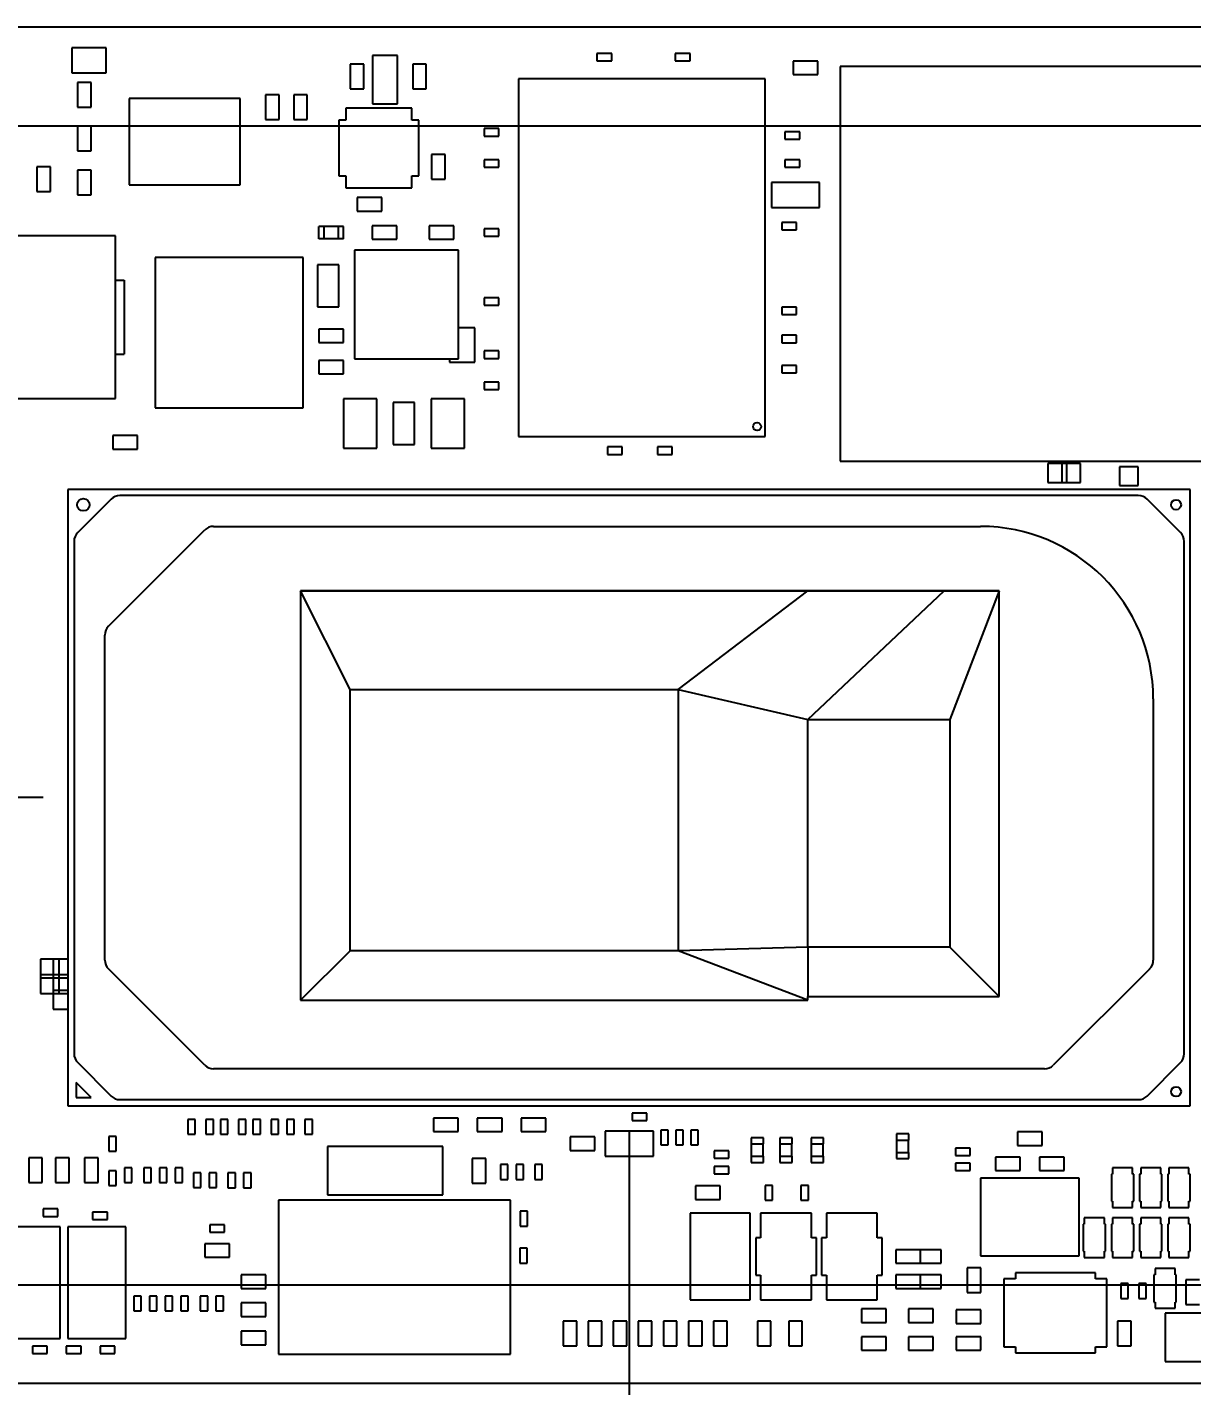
# Model space of a CAD drawing. Header units: millimetres. Extents: x 0 to 895, y 0 to 297.
# Drawn here: x 70.4 to 117.6, y 198.1 to 253.2 of the extents above; entities that cross this region are included whole.
import ezdxf

# ---------------------------------------------------------------- set-up
doc = ezdxf.new("R2010")
doc.units = ezdxf.units.MM
doc.layers.add('0-ADVANTECH-FORM', color=5, linetype='Continuous')
doc.styles.add('SLDTEXTSTYLE0', font='GOTHIC.TTF', dxfattribs={"width": 0.913})
doc.dimstyles.new('SLDDIMSTYLE1', dxfattribs={"dimtxt": 3.5, "dimasz": 3.302, "dimexe": 0, "dimexo": 0.0625, "dimgap": 0.875, "dimtad": 0, "dimtih": 1, "dimtoh": 1, "dimrnd": 1e-09, "dimzin": 12, "dimdsep": 46, "dimtxsty": 'SLDTEXTSTYLE0', "dimblk1": 'NONE', "dimblk2": 'NONE', "dimsah": 1, "dimcen": 0.09, "dimadec": 0, "dimazin": 3, "dimtfac": 1, "dimtofl": 0, "dimtmove": 0, "dimatfit": 3, "dimldrblk": 'NONE', "dimfxl": 1, "dimfrac": 2, "dimtolj": 1, "dimtzin": 12, "dimarcsym": 0})

# ---------------------------------------------------------------- blocks, each defined once
blk = doc.blocks.new('_D_2')
at = {"layer": '0-ADVANTECH-FORM', "transparency": 16777216}
blk.add_line((94.768, 208.458), (94.768, 187.976), dxfattribs=at)
at = {"layer": '0-ADVANTECH-FORM', "transparency": 16777216, "insert": (93.076, 176.339), "char_height": 3.5, "attachment_point": 1, "rotation": 90, "style": 'SLDTEXTSTYLE0'}
blk.add_mtext('46.15', dxfattribs=at)
blk = doc.blocks.new('_NONE')
blk = doc.blocks.new('_D_3')
at = {"layer": '0-ADVANTECH-FORM', "transparency": 16777216}
for p, q in [((128.618, 197.976), (128.618, 248.204)), ((127.007, 192.976), (128.618, 197.976)), ((127.007, 192.976), (127.007, 187.976))]:
    blk.add_line(p, q, dxfattribs=at)
at = {"layer": '0-ADVANTECH-FORM', "transparency": 16777216, "insert": (125.314, 182.804), "char_height": 3.5, "attachment_point": 1, "rotation": 90, "style": 'SLDTEXTSTYLE0'}
blk.add_mtext('80', dxfattribs=at)
blk = doc.blocks.new('_D_4')
at = {"layer": '0-ADVANTECH-FORM', "transparency": 16777216}
blk.add_line((132.618, 199.204), (132.618, 187.976), dxfattribs=at)
at = {"layer": '0-ADVANTECH-FORM', "transparency": 16777216, "insert": (130.926, 182.804), "char_height": 3.5, "attachment_point": 1, "rotation": 90, "style": 'SLDTEXTSTYLE0'}
blk.add_mtext('84', dxfattribs=at)
blk = doc.blocks.new('_D_6')
at = {"layer": '0-ADVANTECH-FORM', "transparency": 16777216}
for p, q in [((42.853, 203.816), (37.853, 203.816)), ((42.853, 203.816), (47.853, 202.204)), ((47.853, 202.204), (127.618, 202.204))]:
    blk.add_line(p, q, dxfattribs=at)
at = {"layer": '0-ADVANTECH-FORM', "transparency": 16777216, "insert": (35.267, 205.509), "char_height": 3.5, "attachment_point": 1, "style": 'SLDTEXTSTYLE0'}
blk.add_mtext('4', dxfattribs=at)
blk = doc.blocks.new('_D_7')
at = {"layer": '0-ADVANTECH-FORM', "transparency": 16777216}
blk.add_line((71.018, 221.958), (37.853, 221.958), dxfattribs=at)
at = {"layer": '0-ADVANTECH-FORM', "transparency": 16777216, "insert": (26.215, 223.651), "char_height": 3.5, "attachment_point": 1, "style": 'SLDTEXTSTYLE0'}
blk.add_mtext('23.75', dxfattribs=at)
blk = doc.blocks.new('_D_8')
at = {"layer": '0-ADVANTECH-FORM', "transparency": 16777216}
for p, q in [((42.853, 247.593), (47.853, 249.204)), ((47.853, 249.204), (127.618, 249.204)), ((42.853, 247.593), (37.853, 247.593))]:
    blk.add_line(p, q, dxfattribs=at)
at = {"layer": '0-ADVANTECH-FORM', "transparency": 16777216, "insert": (32.681, 249.285), "char_height": 3.5, "attachment_point": 1, "style": 'SLDTEXTSTYLE0'}
blk.add_mtext('51', dxfattribs=at)

msp = doc.modelspace()

# ---------------------------------------------------------------- linework, layer by layer
at = {"color": 7, "linetype": 'Continuous', "lineweight": 25}
for p, q in [((130.618, 253.204), (50.618, 253.204)), ((72.176, 252.369), (72.176, 251.353)), ((73.573, 252.369), (72.176, 252.369)), ((73.573, 251.353), (73.573, 252.369)), ((84.368, 252.052), (84.368, 250.096)), ((85.384, 252.052), (84.368, 252.052)), ((85.384, 250.096), (85.384, 252.052)), ((93.466, 252.139), (93.466, 251.838)), ((94.066, 252.139), (93.466, 252.139)), ((93.466, 251.838), (94.066, 251.838)), ((94.066, 251.838), (94.066, 252.139)), ((96.641, 252.139), (96.641, 251.838)), ((97.241, 252.139), (96.641, 252.139)), ((96.641, 251.838), (97.241, 251.838)), ((97.241, 251.838), (97.241, 252.139)), ((101.42, 251.832), (101.42, 251.282)), ((102.42, 251.832), (101.42, 251.832)), ((102.42, 251.282), (102.42, 251.832)), ((72.176, 251.353), (73.573, 251.353)), ((83.458, 251.701), (83.458, 250.701)), ((84.008, 251.701), (83.458, 251.701)), ((84.008, 250.701), (84.008, 251.701)), ((85.998, 251.701), (85.998, 250.701)), ((86.548, 251.701), (85.998, 251.701)), ((86.548, 250.701), (86.548, 251.701)), ((101.42, 251.282), (102.42, 251.282)), ((103.322, 251.604), (103.322, 235.604)), ((122.822, 251.604), (103.322, 251.604)), ((72.959, 250.965), (72.409, 250.965)), ((72.409, 250.965), (72.409, 249.964)), ((72.959, 249.964), (72.959, 250.965)), ((100.29, 251.11), (90.29, 251.11)), ((90.29, 251.11), (90.29, 236.61)), ((100.29, 236.61), (100.29, 251.11)), ((74.498, 250.309), (74.498, 246.809)), ((78.998, 250.309), (74.498, 250.309)), ((78.998, 246.809), (78.998, 250.309)), ((80.029, 250.457), (80.029, 249.456)), ((80.579, 250.457), (80.029, 250.457)), ((80.579, 249.456), (80.579, 250.457)), ((81.172, 250.457), (81.172, 249.456)), ((81.722, 250.457), (81.172, 250.457)), ((81.722, 249.456), (81.722, 250.457)), ((83.458, 250.701), (84.008, 250.701)), ((85.998, 250.701), (86.548, 250.701)), ((72.409, 249.964), (72.959, 249.964)), ((83.279, 249.926), (83.279, 249.432)), ((85.965, 249.926), (83.279, 249.926)), ((84.368, 250.096), (85.384, 250.096)), ((85.965, 249.432), (85.965, 249.926)), ((72.409, 249.187), (72.409, 248.186)), ((72.959, 249.187), (72.409, 249.187)), ((72.959, 248.186), (72.959, 249.187)), ((80.029, 249.456), (80.579, 249.456)), ((81.172, 249.456), (81.722, 249.456)), ((82.995, 249.432), (82.995, 247.178)), ((83.279, 249.432), (82.995, 249.432)), ((86.249, 249.432), (85.965, 249.432)), ((86.249, 247.178), (86.249, 249.432)), ((88.894, 249.091), (88.894, 248.79)), ((89.494, 249.091), (88.894, 249.091)), ((89.494, 248.79), (89.494, 249.091)), ((88.894, 248.79), (89.494, 248.79)), ((101.086, 248.964), (101.086, 248.663)), ((101.686, 248.964), (101.086, 248.964)), ((101.086, 248.663), (101.686, 248.663)), ((101.686, 248.663), (101.686, 248.964)), ((72.409, 248.186), (72.959, 248.186)), ((86.76, 248.044), (86.76, 247.043)), ((87.31, 248.044), (86.76, 248.044)), ((87.31, 247.043), (87.31, 248.044)), ((71.308, 247.536), (70.758, 247.536)), ((70.758, 247.536), (70.758, 246.535)), ((71.308, 246.535), (71.308, 247.536)), ((72.409, 247.409), (72.409, 246.408)), ((72.959, 247.409), (72.409, 247.409)), ((72.959, 246.408), (72.959, 247.409)), ((89.494, 247.821), (88.894, 247.821)), ((88.894, 247.821), (88.894, 247.52)), ((88.894, 247.52), (89.494, 247.52)), ((89.494, 247.52), (89.494, 247.821)), ((101.086, 247.821), (101.086, 247.52)), ((101.686, 247.821), (101.086, 247.821)), ((101.086, 247.52), (101.686, 247.52)), ((101.686, 247.52), (101.686, 247.821)), ((82.995, 247.178), (83.279, 247.178)), ((83.279, 247.178), (83.279, 246.684)), ((85.965, 247.178), (86.249, 247.178)), ((85.965, 246.684), (85.965, 247.178)), ((86.76, 247.043), (87.31, 247.043)), ((102.491, 246.908), (100.535, 246.908)), ((100.535, 246.908), (100.535, 245.892)), ((102.491, 245.892), (102.491, 246.908)), ((70.758, 246.535), (71.308, 246.535)), ((72.409, 246.408), (72.959, 246.408)), ((74.498, 246.809), (78.998, 246.809)), ((83.279, 246.684), (85.965, 246.684)), ((83.741, 246.295), (83.741, 245.744)), ((84.741, 246.295), (83.741, 246.295)), ((84.741, 245.744), (84.741, 246.295)), ((100.535, 245.892), (102.491, 245.892)), ((83.741, 245.744), (84.741, 245.744)), ((100.959, 245.281), (100.959, 244.98)), ((101.559, 245.281), (100.959, 245.281)), ((101.559, 244.98), (101.559, 245.281)), ((73.952, 244.747), (67.352, 244.747)), ((73.952, 238.147), (73.952, 244.747)), ((82.392, 245.126), (82.192, 245.126)), ((82.192, 244.626), (82.192, 245.126)), ((82.392, 245.126), (82.392, 244.626)), ((82.992, 245.126), (82.392, 245.126)), ((82.992, 244.626), (82.992, 245.126)), ((83.192, 245.126), (82.992, 245.126)), ((83.192, 244.626), (83.192, 245.126)), ((84.351, 245.152), (84.351, 244.601)), ((85.351, 245.152), (84.351, 245.152)), ((85.351, 244.601), (85.351, 245.152)), ((87.662, 245.152), (86.662, 245.152)), ((86.662, 245.152), (86.662, 244.601)), ((87.662, 244.601), (87.662, 245.152)), ((88.894, 245.027), (88.894, 244.726)), ((89.494, 245.027), (88.894, 245.027)), ((88.894, 244.726), (89.494, 244.726)), ((89.494, 244.726), (89.494, 245.027)), ((100.959, 244.98), (101.559, 244.98)), ((82.392, 244.626), (82.192, 244.626)), ((82.992, 244.626), (82.392, 244.626)), ((83.192, 244.626), (82.992, 244.626)), ((83.632, 244.154), (83.632, 239.757)), ((87.848, 244.154), (83.632, 244.154)), ((84.351, 244.601), (85.351, 244.601)), ((86.662, 244.601), (87.662, 244.601)), ((87.848, 239.757), (87.848, 244.154)), ((81.554, 243.865), (75.55, 243.865)), ((75.55, 243.865), (75.55, 237.76)), ((81.554, 237.76), (81.554, 243.865)), ((82.13, 243.567), (82.13, 241.868)), ((83, 243.567), (82.13, 243.567)), ((83, 241.868), (83, 243.567)), ((73.952, 242.947), (74.302, 242.947)), ((74.302, 242.947), (74.302, 239.947)), ((88.894, 242.233), (88.894, 241.932)), ((89.494, 242.233), (88.894, 242.233)), ((88.894, 241.932), (89.494, 241.932)), ((89.494, 241.932), (89.494, 242.233)), ((82.13, 241.868), (83, 241.868)), ((101.559, 241.852), (100.959, 241.852)), ((100.959, 241.852), (100.959, 241.551)), ((100.959, 241.551), (101.559, 241.551)), ((101.559, 241.551), (101.559, 241.852)), ((83.192, 240.961), (82.192, 240.961)), ((82.192, 240.961), (82.192, 240.41)), ((83.192, 240.41), (83.192, 240.961)), ((88.508, 241.016), (87.848, 241.016)), ((88.508, 239.619), (88.508, 241.016)), ((82.192, 240.41), (83.192, 240.41)), ((100.959, 240.709), (100.959, 240.408)), ((101.559, 240.709), (100.959, 240.709)), ((100.959, 240.408), (101.559, 240.408)), ((101.559, 240.408), (101.559, 240.709)), ((73.952, 239.947), (74.302, 239.947)), ((83.632, 239.757), (87.848, 239.757)), ((87.492, 239.757), (87.492, 239.619)), ((88.894, 240.074), (88.894, 239.773)), ((89.494, 240.074), (88.894, 240.074)), ((88.894, 239.773), (89.494, 239.773)), ((89.494, 239.773), (89.494, 240.074)), ((83.192, 239.691), (82.192, 239.691)), ((82.192, 239.691), (82.192, 239.14)), ((83.192, 239.14), (83.192, 239.691)), ((87.492, 239.619), (88.508, 239.619)), ((100.959, 239.489), (100.959, 239.189)), ((101.559, 239.489), (100.959, 239.489)), ((100.959, 239.189), (101.559, 239.189)), ((101.559, 239.189), (101.559, 239.489)), ((82.192, 239.14), (83.192, 239.14)), ((88.894, 238.804), (88.894, 238.503)), ((89.494, 238.804), (88.894, 238.804)), ((89.494, 238.503), (89.494, 238.804)), ((67.352, 238.147), (73.952, 238.147)), ((83.185, 238.129), (83.185, 236.129)), ((84.535, 238.129), (83.185, 238.129)), ((84.535, 236.129), (84.535, 238.129)), ((86.741, 238.129), (86.741, 236.129)), ((88.091, 238.129), (86.741, 238.129)), ((88.091, 236.129), (88.091, 238.129)), ((88.894, 238.503), (89.494, 238.503)), ((75.55, 237.76), (81.554, 237.76)), ((86.073, 237.979), (85.203, 237.979)), ((85.203, 237.979), (85.203, 236.28)), ((86.073, 236.28), (86.073, 237.979)), ((74.835, 236.643), (73.835, 236.643)), ((73.835, 236.643), (73.835, 236.092)), ((74.835, 236.092), (74.835, 236.643)), ((90.29, 236.61), (100.29, 236.61)), ((73.835, 236.092), (74.835, 236.092)), ((83.185, 236.129), (84.535, 236.129)), ((85.203, 236.28), (86.073, 236.28)), ((86.741, 236.129), (88.091, 236.129)), ((93.89, 236.18), (93.89, 235.88)), ((94.49, 236.18), (93.89, 236.18)), ((93.89, 235.88), (94.49, 235.88)), ((94.49, 235.88), (94.49, 236.18)), ((96.517, 236.18), (95.917, 236.18)), ((95.917, 236.18), (95.917, 235.88)), ((95.917, 235.88), (96.517, 235.88)), ((96.517, 235.88), (96.517, 236.18)), ((103.322, 235.604), (123.322, 235.604)), ((111.749, 235.504), (111.749, 234.742)), ((112.511, 235.504), (111.749, 235.504)), ((112.308, 235.504), (112.308, 234.742)), ((113.07, 235.504), (112.308, 235.504)), ((112.511, 234.742), (112.511, 235.504)), ((113.07, 234.742), (113.07, 235.504)), ((114.645, 235.377), (114.645, 234.615)), ((115.407, 235.377), (114.645, 235.377)), ((115.407, 234.615), (115.407, 235.377)), ((111.749, 234.742), (112.511, 234.742)), ((112.308, 234.742), (113.07, 234.742)), ((72.018, 234.458), (72.018, 209.458)), ((117.518, 234.458), (72.018, 234.458)), ((115.411, 234.208), (74.125, 234.208)), ((114.645, 234.615), (115.407, 234.615)), ((117.518, 209.458), (117.518, 234.458)), ((73.772, 234.062), (72.415, 232.705)), ((117.122, 232.705), (115.765, 234.062)), ((73.665, 228.905), (77.572, 232.812)), ((77.925, 232.958), (109.018, 232.958)), ((72.268, 232.351), (72.268, 211.565)), ((117.268, 211.565), (117.268, 232.351)), ((102.018, 230.341), (81.454, 230.341)), ((83.454, 226.341), (81.454, 230.341)), ((81.454, 230.341), (81.454, 213.746)), ((81.454, 230.341), (109.775, 230.341)), ((96.754, 226.341), (102.018, 230.341)), ((102.018, 225.122), (107.539, 230.341)), ((107.539, 230.341), (102.018, 230.341)), ((109.775, 230.341), (107.539, 230.341)), ((109.775, 230.341), (107.775, 225.122)), ((109.775, 213.898), (109.775, 230.341)), ((73.518, 215.365), (73.518, 228.551)), ((83.454, 226.341), (96.754, 226.341)), ((83.454, 215.746), (83.454, 226.341)), ((96.754, 226.341), (102.018, 225.122)), ((96.754, 226.341), (96.754, 215.746)), ((116.018, 225.958), (116.018, 215.365)), ((102.018, 225.122), (107.775, 225.122)), ((102.018, 215.898), (102.018, 225.122)), ((107.775, 225.122), (107.775, 215.898)), ((83.454, 215.746), (81.454, 213.746)), ((96.754, 215.746), (83.454, 215.746)), ((102.018, 215.898), (96.754, 215.746)), ((102.018, 213.746), (96.754, 215.746)), ((102.018, 215.898), (102.018, 213.898)), ((107.775, 215.898), (102.018, 215.898)), ((107.775, 215.898), (109.775, 213.898)), ((70.906, 215.412), (70.906, 214.65)), ((71.668, 215.412), (70.906, 215.412)), ((72.018, 215.412), (71.414, 215.412)), ((71.414, 215.412), (71.414, 214.65)), ((71.668, 214.65), (71.668, 215.412)), ((77.572, 211.105), (73.665, 215.012)), ((115.872, 215.012), (111.965, 211.105)), ((70.906, 214.777), (70.906, 214.015)), ((71.668, 214.777), (70.906, 214.777)), ((70.906, 214.65), (71.668, 214.65)), ((71.414, 214.777), (71.414, 214.015)), ((72.018, 214.777), (71.414, 214.777)), ((71.414, 214.65), (72.018, 214.65)), ((71.668, 214.015), (71.668, 214.777)), ((70.906, 214.015), (71.668, 214.015)), ((72.018, 214.142), (71.414, 214.142)), ((71.414, 214.142), (71.414, 213.38)), ((71.414, 214.015), (72.018, 214.015)), ((102.018, 213.898), (109.775, 213.898)), ((102.018, 213.746), (102.018, 213.898)), ((71.414, 213.38), (72.018, 213.38)), ((81.454, 213.746), (102.018, 213.746)), ((72.415, 211.212), (73.772, 209.855)), ((115.765, 209.855), (117.122, 211.212)), ((111.611, 210.958), (77.925, 210.958)), ((72.358, 210.398), (72.358, 209.798)), ((72.958, 209.798), (72.358, 210.398)), ((72.018, 209.458), (117.518, 209.458)), ((72.358, 209.798), (72.958, 209.798)), ((74.125, 209.708), (115.411, 209.708)), ((76.878, 208.905), (76.878, 208.305)), ((77.178, 208.905), (76.878, 208.905)), ((77.178, 208.305), (77.178, 208.905)), ((77.914, 208.905), (77.614, 208.905)), ((77.614, 208.905), (77.614, 208.305)), ((77.914, 208.305), (77.914, 208.905)), ((78.198, 208.905), (78.198, 208.305)), ((78.499, 208.905), (78.198, 208.905)), ((78.499, 208.305), (78.499, 208.905)), ((78.935, 208.905), (78.935, 208.305)), ((79.235, 208.905), (78.935, 208.905)), ((79.235, 208.305), (79.235, 208.905)), ((79.819, 208.905), (79.519, 208.905)), ((79.519, 208.905), (79.519, 208.305)), ((79.819, 208.305), (79.819, 208.905)), ((80.256, 208.905), (80.256, 208.305)), ((80.556, 208.905), (80.256, 208.905)), ((80.556, 208.305), (80.556, 208.905)), ((81.191, 208.905), (80.891, 208.905)), ((80.891, 208.905), (80.891, 208.305)), ((81.191, 208.305), (81.191, 208.905)), ((81.928, 208.905), (81.627, 208.905)), ((81.627, 208.905), (81.627, 208.305)), ((81.928, 208.305), (81.928, 208.905)), ((87.838, 208.962), (86.837, 208.962)), ((86.837, 208.962), (86.837, 208.411)), ((87.838, 208.411), (87.838, 208.962)), ((88.615, 208.962), (88.615, 208.411)), ((89.616, 208.962), (88.615, 208.962)), ((89.616, 208.411), (89.616, 208.962)), ((91.394, 208.962), (90.393, 208.962)), ((90.393, 208.962), (90.393, 208.411)), ((91.394, 208.411), (91.394, 208.962)), ((95.489, 209.162), (94.889, 209.162)), ((94.889, 209.162), (94.889, 208.862)), ((94.889, 208.862), (95.489, 208.862)), ((95.489, 208.862), (95.489, 209.162)), ((76.878, 208.305), (77.178, 208.305)), ((77.614, 208.305), (77.914, 208.305)), ((78.198, 208.305), (78.499, 208.305)), ((78.935, 208.305), (79.235, 208.305)), ((79.519, 208.305), (79.819, 208.305)), ((80.256, 208.305), (80.556, 208.305)), ((80.891, 208.305), (81.191, 208.305)), ((81.627, 208.305), (81.928, 208.305)), ((86.837, 208.411), (87.838, 208.411)), ((88.615, 208.411), (89.616, 208.411)), ((90.393, 208.411), (91.394, 208.411)), ((93.804, 208.427), (93.804, 207.411)), ((95.76, 208.427), (93.804, 208.427)), ((95.76, 207.411), (95.76, 208.427)), ((96.355, 208.473), (96.055, 208.473)), ((96.055, 208.473), (96.055, 207.873)), ((96.355, 207.873), (96.355, 208.473)), ((96.964, 208.473), (96.664, 208.473)), ((96.664, 208.473), (96.664, 207.873)), ((96.964, 207.873), (96.964, 208.473)), ((97.274, 208.473), (97.274, 207.873)), ((97.574, 208.473), (97.274, 208.473)), ((97.574, 207.873), (97.574, 208.473)), ((105.607, 208.318), (105.607, 208.068)), ((106.107, 208.318), (105.607, 208.318)), ((106.107, 208.068), (106.107, 208.318)), ((110.513, 208.398), (110.513, 207.848)), ((111.513, 208.398), (110.513, 208.398)), ((111.513, 207.848), (111.513, 208.398)), ((73.977, 208.219), (73.677, 208.219)), ((73.677, 208.219), (73.677, 207.619)), ((73.977, 207.619), (73.977, 208.219)), ((82.538, 207.804), (82.538, 205.85)), ((87.215, 207.804), (82.538, 207.804)), ((87.215, 205.85), (87.215, 207.804)), ((92.377, 208.195), (92.377, 207.644)), ((93.377, 208.195), (92.377, 208.195)), ((93.377, 207.644), (93.377, 208.195)), ((96.055, 207.873), (96.355, 207.873)), ((96.664, 207.873), (96.964, 207.873)), ((97.274, 207.873), (97.574, 207.873)), ((99.714, 208.165), (99.714, 207.915)), ((100.214, 208.165), (99.714, 208.165)), ((99.714, 207.915), (100.214, 207.915)), ((99.724, 207.415), (99.724, 207.915)), ((100.204, 207.415), (100.204, 207.915)), ((100.214, 207.915), (100.214, 208.165)), ((101.382, 208.165), (100.882, 208.165)), ((100.882, 208.165), (100.882, 207.915)), ((100.882, 207.915), (101.382, 207.915)), ((100.892, 207.415), (100.892, 207.915)), ((101.372, 207.415), (101.372, 207.915)), ((101.382, 207.915), (101.382, 208.165)), ((102.652, 208.165), (102.152, 208.165)), ((102.152, 208.165), (102.152, 207.915)), ((102.152, 207.915), (102.652, 207.915)), ((102.162, 207.415), (102.162, 207.915)), ((102.642, 207.415), (102.642, 207.915)), ((102.652, 207.915), (102.652, 208.165)), ((105.607, 208.068), (106.107, 208.068)), ((105.617, 207.568), (105.617, 208.068)), ((106.097, 207.568), (106.097, 208.068)), ((107.995, 207.739), (107.995, 207.439)), ((108.595, 207.739), (107.995, 207.739)), ((108.595, 207.439), (108.595, 207.739)), ((110.513, 207.848), (111.513, 207.848)), ((70.978, 207.353), (70.428, 207.353)), ((70.428, 207.353), (70.428, 206.353)), ((70.978, 206.353), (70.978, 207.353)), ((72.07, 207.353), (71.52, 207.353)), ((71.52, 207.353), (71.52, 206.353)), ((72.07, 206.353), (72.07, 207.353)), ((73.239, 207.353), (72.689, 207.353)), ((72.689, 207.353), (72.689, 206.353)), ((73.239, 206.353), (73.239, 207.353)), ((73.677, 207.619), (73.977, 207.619)), ((88.961, 207.327), (88.411, 207.327)), ((88.411, 207.327), (88.411, 206.327)), ((88.961, 206.327), (88.961, 207.327)), ((92.377, 207.644), (93.377, 207.644)), ((93.804, 207.411), (95.76, 207.411)), ((98.216, 207.638), (98.216, 207.338)), ((98.816, 207.638), (98.216, 207.638)), ((98.216, 207.338), (98.816, 207.338)), ((98.816, 207.338), (98.816, 207.638)), ((99.714, 207.415), (99.714, 207.165)), ((99.714, 207.415), (100.214, 207.415)), ((100.214, 207.165), (100.214, 207.415)), ((100.882, 207.415), (100.882, 207.165)), ((100.882, 207.415), (101.382, 207.415)), ((101.382, 207.165), (101.382, 207.415)), ((102.152, 207.415), (102.152, 207.165)), ((102.152, 207.415), (102.652, 207.415)), ((102.652, 207.165), (102.652, 207.415)), ((105.607, 207.568), (105.607, 207.318)), ((105.607, 207.568), (106.107, 207.568)), ((105.607, 207.318), (106.107, 207.318)), ((106.107, 207.318), (106.107, 207.568)), ((107.995, 207.439), (108.595, 207.439)), ((109.624, 207.382), (109.624, 206.832)), ((110.624, 207.382), (109.624, 207.382)), ((110.624, 206.832), (110.624, 207.382)), ((112.402, 207.382), (111.402, 207.382)), ((111.402, 207.382), (111.402, 206.832)), ((112.402, 206.832), (112.402, 207.382)), ((73.677, 206.822), (73.677, 206.222)), ((73.977, 206.822), (73.677, 206.822)), ((73.977, 206.222), (73.977, 206.822)), ((74.312, 206.949), (74.312, 206.349)), ((74.612, 206.949), (74.312, 206.949)), ((74.612, 206.349), (74.612, 206.949)), ((75.4, 206.949), (75.1, 206.949)), ((75.1, 206.949), (75.1, 206.349)), ((75.4, 206.349), (75.4, 206.949)), ((76.035, 206.949), (75.735, 206.949)), ((75.735, 206.949), (75.735, 206.349)), ((76.035, 206.349), (76.035, 206.949)), ((76.67, 206.949), (76.37, 206.949)), ((76.37, 206.949), (76.37, 206.349)), ((76.67, 206.349), (76.67, 206.949)), ((77.406, 206.746), (77.106, 206.746)), ((77.106, 206.746), (77.106, 206.146)), ((77.406, 206.146), (77.406, 206.746)), ((78.041, 206.746), (77.741, 206.746)), ((77.741, 206.746), (77.741, 206.146)), ((78.041, 206.146), (78.041, 206.746)), ((78.506, 206.734), (78.506, 206.134)), ((78.806, 206.734), (78.506, 206.734)), ((78.806, 206.134), (78.806, 206.734)), ((79.441, 206.734), (79.141, 206.734)), ((79.141, 206.734), (79.141, 206.134)), ((79.441, 206.134), (79.441, 206.734)), ((89.552, 207.076), (89.552, 206.476)), ((89.852, 207.076), (89.552, 207.076)), ((89.852, 206.476), (89.852, 207.076)), ((90.187, 207.076), (90.187, 206.476)), ((90.487, 207.076), (90.187, 207.076)), ((90.487, 206.476), (90.487, 207.076)), ((91.249, 207.076), (90.949, 207.076)), ((90.949, 207.076), (90.949, 206.476)), ((91.249, 206.476), (91.249, 207.076)), ((98.816, 207.003), (98.216, 207.003)), ((98.216, 207.003), (98.216, 206.703)), ((98.216, 206.703), (98.816, 206.703)), ((98.816, 206.703), (98.816, 207.003)), ((99.714, 207.165), (100.214, 207.165)), ((100.882, 207.165), (101.382, 207.165)), ((102.152, 207.165), (102.652, 207.165)), ((107.995, 207.13), (107.995, 206.83)), ((108.595, 207.13), (107.995, 207.13)), ((107.995, 206.83), (108.595, 206.83)), ((108.595, 206.83), (108.595, 207.13)), ((109.624, 206.832), (110.624, 206.832)), ((111.402, 206.832), (112.402, 206.832)), ((114.32, 206.693), (114.32, 205.589)), ((114.366, 206.693), (114.32, 206.693)), ((114.366, 206.947), (114.366, 206.693)), ((115.178, 206.947), (114.366, 206.947)), ((115.178, 206.693), (115.178, 206.947)), ((115.224, 206.693), (115.178, 206.693)), ((115.224, 205.589), (115.224, 206.693)), ((115.463, 206.693), (115.463, 205.589)), ((115.509, 206.693), (115.463, 206.693)), ((115.509, 206.947), (115.509, 206.693)), ((116.321, 206.947), (115.509, 206.947)), ((116.321, 206.693), (116.321, 206.947)), ((116.367, 206.693), (116.321, 206.693)), ((116.367, 205.589), (116.367, 206.693)), ((116.606, 206.693), (116.606, 205.589)), ((116.652, 206.693), (116.606, 206.693)), ((116.652, 206.947), (116.652, 206.693)), ((117.464, 206.947), (116.652, 206.947)), ((117.464, 206.693), (117.464, 206.947)), ((117.51, 206.693), (117.464, 206.693)), ((117.51, 205.589), (117.51, 206.693)), ((70.428, 206.353), (70.978, 206.353)), ((71.52, 206.353), (72.07, 206.353)), ((72.689, 206.353), (73.239, 206.353)), ((73.677, 206.222), (73.977, 206.222)), ((74.312, 206.349), (74.612, 206.349)), ((75.1, 206.349), (75.4, 206.349)), ((75.735, 206.349), (76.035, 206.349)), ((76.37, 206.349), (76.67, 206.349)), ((77.106, 206.146), (77.406, 206.146)), ((77.741, 206.146), (78.041, 206.146)), ((78.506, 206.134), (78.806, 206.134)), ((79.141, 206.134), (79.441, 206.134)), ((88.411, 206.327), (88.961, 206.327)), ((89.552, 206.476), (89.852, 206.476)), ((90.187, 206.476), (90.487, 206.476)), ((90.949, 206.476), (91.249, 206.476)), ((97.457, 206.213), (97.457, 205.663)), ((98.457, 206.213), (97.457, 206.213)), ((98.457, 205.663), (98.457, 206.213)), ((100.581, 206.226), (100.281, 206.226)), ((100.281, 206.226), (100.281, 205.626)), ((100.581, 205.626), (100.581, 206.226)), ((101.736, 206.226), (101.736, 205.626)), ((102.037, 206.226), (101.736, 206.226)), ((102.037, 205.626), (102.037, 206.226)), ((113.015, 206.522), (109.011, 206.522)), ((109.011, 206.522), (109.011, 203.373)), ((113.015, 203.373), (113.015, 206.522)), ((80.558, 205.636), (80.558, 199.382)), ((89.956, 205.636), (80.558, 205.636)), ((82.538, 205.85), (87.215, 205.85)), ((89.956, 199.382), (89.956, 205.636)), ((97.457, 205.663), (98.457, 205.663)), ((100.281, 205.626), (100.581, 205.626)), ((101.736, 205.626), (102.037, 205.626)), ((114.32, 205.589), (114.366, 205.589)), ((114.366, 205.589), (114.366, 205.336)), ((115.178, 205.336), (115.178, 205.589)), ((115.178, 205.589), (115.224, 205.589)), ((115.463, 205.589), (115.509, 205.589)), ((115.509, 205.589), (115.509, 205.336)), ((116.321, 205.336), (116.321, 205.589)), ((116.321, 205.589), (116.367, 205.589)), ((116.606, 205.589), (116.652, 205.589)), ((116.652, 205.589), (116.652, 205.336)), ((117.464, 205.589), (117.51, 205.589)), ((117.464, 205.336), (117.464, 205.589)), ((71.013, 205.276), (71.013, 204.975)), ((71.613, 205.276), (71.013, 205.276)), ((71.613, 204.975), (71.613, 205.276)), ((73.619, 205.149), (73.019, 205.149)), ((73.019, 205.149), (73.019, 204.848)), ((73.619, 204.848), (73.619, 205.149)), ((90.352, 205.182), (90.352, 204.582)), ((90.652, 205.182), (90.352, 205.182)), ((90.652, 204.582), (90.652, 205.182)), ((97.248, 205.106), (97.248, 201.588)), ((99.682, 205.106), (97.248, 205.106)), ((99.682, 201.588), (99.682, 205.106)), ((100.101, 205.11), (100.101, 204.1)), ((102.163, 205.11), (100.101, 205.11)), ((102.163, 204.1), (102.163, 205.11)), ((104.83, 205.11), (102.768, 205.11)), ((102.768, 205.11), (102.768, 204.1)), ((104.83, 204.1), (104.83, 205.11)), ((114.366, 205.336), (115.178, 205.336)), ((115.509, 205.336), (116.321, 205.336)), ((116.652, 205.336), (117.464, 205.336)), ((71.702, 204.544), (69.348, 204.544)), ((71.013, 204.975), (71.613, 204.975)), ((71.702, 200.017), (71.702, 204.544)), ((72.015, 204.544), (72.015, 200.017)), ((74.369, 204.544), (72.015, 204.544)), ((73.019, 204.848), (73.619, 204.848)), ((74.369, 200.017), (74.369, 204.544)), ((78.372, 204.63), (77.772, 204.63)), ((77.772, 204.63), (77.772, 204.33)), ((78.372, 204.33), (78.372, 204.63)), ((90.352, 204.582), (90.652, 204.582)), ((113.223, 204.661), (113.177, 204.661)), ((113.177, 204.661), (113.177, 203.557)), ((113.223, 204.915), (113.223, 204.661)), ((114.035, 204.915), (113.223, 204.915)), ((114.035, 204.661), (114.035, 204.915)), ((114.081, 204.661), (114.035, 204.661)), ((114.081, 203.557), (114.081, 204.661)), ((114.366, 204.661), (114.32, 204.661)), ((114.32, 204.661), (114.32, 203.557)), ((114.366, 204.915), (114.366, 204.661)), ((115.178, 204.915), (114.366, 204.915)), ((115.178, 204.661), (115.178, 204.915)), ((115.224, 204.661), (115.178, 204.661)), ((115.224, 203.557), (115.224, 204.661)), ((115.509, 204.661), (115.463, 204.661)), ((115.463, 204.661), (115.463, 203.557)), ((115.509, 204.915), (115.509, 204.661)), ((116.321, 204.915), (115.509, 204.915)), ((116.321, 204.661), (116.321, 204.915)), ((116.367, 204.661), (116.321, 204.661)), ((116.367, 203.557), (116.367, 204.661)), ((116.606, 204.661), (116.606, 203.557)), ((116.652, 204.661), (116.606, 204.661)), ((116.652, 204.915), (116.652, 204.661)), ((117.464, 204.915), (116.652, 204.915)), ((117.464, 204.661), (117.464, 204.915)), ((117.51, 204.661), (117.464, 204.661)), ((117.51, 203.557), (117.51, 204.661)), ((77.772, 204.33), (78.372, 204.33)), ((99.905, 204.1), (99.905, 202.595)), ((100.101, 204.1), (99.905, 204.1)), ((102.359, 204.1), (102.163, 204.1)), ((102.359, 202.595), (102.359, 204.1)), ((102.572, 204.1), (102.572, 202.595)), ((102.768, 204.1), (102.572, 204.1)), ((105.026, 204.1), (104.83, 204.1)), ((105.026, 202.595), (105.026, 204.1)), ((77.571, 203.866), (77.571, 203.316)), ((78.572, 203.866), (77.571, 203.866)), ((78.572, 203.316), (78.572, 203.866)), ((90.642, 203.68), (90.342, 203.68)), ((90.342, 203.68), (90.342, 203.08)), ((90.642, 203.08), (90.642, 203.68)), ((105.585, 203.623), (105.585, 203.072)), ((106.585, 203.623), (105.585, 203.623)), ((106.585, 203.072), (106.585, 203.623)), ((107.425, 203.623), (106.585, 203.623)), ((107.425, 203.072), (107.425, 203.623)), ((109.011, 203.373), (113.015, 203.373)), ((113.177, 203.557), (113.223, 203.557)), ((113.223, 203.557), (113.223, 203.304)), ((114.035, 203.557), (114.081, 203.557)), ((114.035, 203.304), (114.035, 203.557)), ((114.32, 203.557), (114.366, 203.557)), ((114.366, 203.557), (114.366, 203.304)), ((115.178, 203.557), (115.224, 203.557)), ((115.178, 203.304), (115.178, 203.557)), ((115.463, 203.557), (115.509, 203.557)), ((115.509, 203.557), (115.509, 203.304)), ((116.321, 203.557), (116.367, 203.557)), ((116.321, 203.304), (116.321, 203.557)), ((116.606, 203.557), (116.652, 203.557)), ((116.652, 203.557), (116.652, 203.304)), ((117.464, 203.557), (117.51, 203.557)), ((117.464, 203.304), (117.464, 203.557)), ((77.571, 203.316), (78.572, 203.316)), ((90.342, 203.08), (90.642, 203.08)), ((105.585, 203.072), (106.585, 203.072)), ((106.585, 203.072), (107.425, 203.072)), ((109.027, 202.882), (108.477, 202.882)), ((108.477, 202.882), (108.477, 201.882)), ((109.027, 201.882), (109.027, 202.882)), ((113.223, 203.304), (114.035, 203.304)), ((114.366, 203.304), (115.178, 203.304)), ((115.509, 203.304), (116.321, 203.304)), ((116.906, 202.858), (116.093, 202.858)), ((116.093, 202.858), (116.093, 202.604)), ((116.652, 203.304), (117.464, 203.304)), ((116.906, 202.604), (116.906, 202.858)), ((79.042, 202.607), (79.042, 202.056)), ((80.042, 202.607), (79.042, 202.607)), ((80.042, 202.056), (80.042, 202.607)), ((99.905, 202.595), (100.101, 202.595)), ((100.101, 202.595), (100.101, 201.585)), ((102.163, 201.585), (102.163, 202.595)), ((102.163, 202.595), (102.359, 202.595)), ((102.572, 202.595), (102.768, 202.595)), ((102.768, 202.595), (102.768, 201.585)), ((104.83, 202.595), (105.026, 202.595)), ((104.83, 201.585), (104.83, 202.595)), ((105.585, 202.607), (105.585, 202.056)), ((106.585, 202.607), (105.585, 202.607)), ((106.585, 202.056), (106.585, 202.607)), ((107.425, 202.607), (106.585, 202.607)), ((107.425, 202.056), (107.425, 202.607)), ((109.966, 202.443), (109.966, 199.68)), ((110.427, 202.443), (109.966, 202.443)), ((110.427, 202.689), (110.427, 202.443)), ((113.681, 202.689), (110.427, 202.689)), ((113.681, 202.443), (113.681, 202.689)), ((114.132, 202.443), (113.681, 202.443)), ((114.132, 199.68), (114.132, 202.443)), ((114.698, 202.25), (114.698, 201.65)), ((114.998, 202.25), (114.698, 202.25)), ((114.998, 201.65), (114.998, 202.25)), ((115.735, 202.25), (115.435, 202.25)), ((115.435, 202.25), (115.435, 201.65)), ((115.735, 201.65), (115.735, 202.25)), ((116.093, 202.604), (116.047, 202.604)), ((116.047, 202.604), (116.047, 201.5)), ((116.951, 202.604), (116.906, 202.604)), ((116.951, 201.5), (116.951, 202.604)), ((117.342, 202.4), (117.342, 201.4)), ((117.892, 202.4), (117.342, 202.4)), ((74.993, 201.742), (74.693, 201.742)), ((74.693, 201.742), (74.693, 201.142)), ((74.993, 201.142), (74.993, 201.742)), ((75.628, 201.742), (75.328, 201.742)), ((75.328, 201.742), (75.328, 201.142)), ((75.628, 201.142), (75.628, 201.742)), ((76.263, 201.742), (75.963, 201.742)), ((75.963, 201.742), (75.963, 201.142)), ((76.263, 201.142), (76.263, 201.742)), ((76.898, 201.742), (76.598, 201.742)), ((76.598, 201.742), (76.598, 201.142)), ((76.898, 201.142), (76.898, 201.742)), ((77.686, 201.742), (77.386, 201.742)), ((77.386, 201.742), (77.386, 201.142)), ((77.686, 201.142), (77.686, 201.742)), ((78.021, 201.742), (78.021, 201.142)), ((78.321, 201.742), (78.021, 201.742)), ((78.321, 201.142), (78.321, 201.742)), ((79.042, 202.056), (80.042, 202.056)), ((105.585, 202.056), (106.585, 202.056)), ((106.585, 202.056), (107.425, 202.056)), ((108.477, 201.882), (109.027, 201.882)), ((74.693, 201.142), (74.993, 201.142)), ((75.328, 201.142), (75.628, 201.142)), ((75.963, 201.142), (76.263, 201.142)), ((76.598, 201.142), (76.898, 201.142)), ((77.386, 201.142), (77.686, 201.142)), ((78.021, 201.142), (78.321, 201.142)), ((80.042, 201.464), (79.042, 201.464)), ((79.042, 201.464), (79.042, 200.913)), ((80.042, 200.913), (80.042, 201.464)), ((97.248, 201.588), (99.682, 201.588)), ((100.101, 201.585), (102.163, 201.585)), ((102.768, 201.585), (104.83, 201.585)), ((105.188, 201.222), (104.188, 201.222)), ((104.188, 201.222), (104.188, 200.672)), ((105.188, 200.672), (105.188, 201.222)), ((107.093, 201.222), (106.093, 201.222)), ((106.093, 201.222), (106.093, 200.672)), ((107.093, 200.672), (107.093, 201.222)), ((108.023, 201.184), (108.023, 200.634)), ((109.024, 201.184), (108.023, 201.184)), ((109.024, 200.634), (109.024, 201.184)), ((114.698, 201.65), (114.998, 201.65)), ((115.435, 201.65), (115.735, 201.65)), ((116.047, 201.5), (116.093, 201.5)), ((116.093, 201.5), (116.093, 201.246)), ((116.093, 201.246), (116.906, 201.246)), ((116.906, 201.5), (116.951, 201.5)), ((116.906, 201.246), (116.906, 201.5)), ((117.342, 201.4), (117.892, 201.4)), ((79.042, 200.913), (80.042, 200.913)), ((92.644, 200.723), (92.094, 200.723)), ((92.094, 200.723), (92.094, 199.723)), ((92.644, 199.723), (92.644, 200.723)), ((93.66, 200.723), (93.11, 200.723)), ((93.11, 200.723), (93.11, 199.723)), ((93.66, 199.723), (93.66, 200.723)), ((94.676, 200.723), (94.126, 200.723)), ((94.126, 200.723), (94.126, 199.723)), ((94.676, 199.723), (94.676, 200.723)), ((95.692, 200.723), (95.142, 200.723)), ((95.142, 200.723), (95.142, 199.723)), ((95.692, 199.723), (95.692, 200.723)), ((96.708, 200.723), (96.158, 200.723)), ((96.158, 200.723), (96.158, 199.723)), ((96.708, 199.723), (96.708, 200.723)), ((97.174, 200.723), (97.174, 199.723)), ((97.724, 200.723), (97.174, 200.723)), ((97.724, 199.723), (97.724, 200.723)), ((98.19, 200.723), (98.19, 199.723)), ((98.74, 200.723), (98.19, 200.723)), ((98.74, 199.723), (98.74, 200.723)), ((100.518, 200.723), (99.968, 200.723)), ((99.968, 200.723), (99.968, 199.723)), ((100.518, 199.723), (100.518, 200.723)), ((101.238, 200.723), (101.238, 199.723)), ((101.788, 200.723), (101.238, 200.723)), ((101.788, 199.723), (101.788, 200.723)), ((104.188, 200.672), (105.188, 200.672)), ((106.093, 200.672), (107.093, 200.672)), ((108.023, 200.634), (109.024, 200.634)), ((115.123, 200.723), (114.573, 200.723)), ((114.573, 200.723), (114.573, 199.723)), ((115.123, 199.723), (115.123, 200.723)), ((121.174, 201.048), (116.498, 201.048)), ((116.498, 201.048), (116.498, 199.094)), ((79.042, 200.321), (79.042, 199.77)), ((80.042, 200.321), (79.042, 200.321)), ((80.042, 199.77), (80.042, 200.321)), ((105.188, 200.092), (104.188, 200.092)), ((104.188, 200.092), (104.188, 199.542)), ((105.188, 199.542), (105.188, 200.092)), ((106.093, 200.092), (106.093, 199.542)), ((107.093, 200.092), (106.093, 200.092)), ((107.093, 199.542), (107.093, 200.092)), ((108.023, 200.092), (108.023, 199.542)), ((109.024, 200.092), (108.023, 200.092)), ((109.024, 199.542), (109.024, 200.092)), ((69.348, 200.017), (71.702, 200.017)), ((71.181, 199.713), (70.581, 199.713)), ((70.581, 199.713), (70.581, 199.413)), ((71.181, 199.413), (71.181, 199.713)), ((71.952, 199.713), (71.952, 199.413)), ((72.552, 199.713), (71.952, 199.713)), ((72.015, 200.017), (74.369, 200.017)), ((72.552, 199.413), (72.552, 199.713)), ((73.924, 199.713), (73.324, 199.713)), ((73.324, 199.713), (73.324, 199.413)), ((73.924, 199.413), (73.924, 199.713)), ((79.042, 199.77), (80.042, 199.77)), ((92.094, 199.723), (92.644, 199.723)), ((93.11, 199.723), (93.66, 199.723)), ((94.126, 199.723), (94.676, 199.723)), ((95.142, 199.723), (95.692, 199.723)), ((96.158, 199.723), (96.708, 199.723)), ((97.174, 199.723), (97.724, 199.723)), ((98.19, 199.723), (98.74, 199.723)), ((99.968, 199.723), (100.518, 199.723)), ((101.238, 199.723), (101.788, 199.723)), ((104.188, 199.542), (105.188, 199.542)), ((106.093, 199.542), (107.093, 199.542)), ((108.023, 199.542), (109.024, 199.542)), ((109.966, 199.68), (110.427, 199.68)), ((110.427, 199.68), (110.427, 199.434)), ((113.681, 199.68), (114.132, 199.68)), ((113.681, 199.434), (113.681, 199.68)), ((114.573, 199.723), (115.123, 199.723)), ((70.581, 199.413), (71.181, 199.413)), ((71.952, 199.413), (72.552, 199.413)), ((73.324, 199.413), (73.924, 199.413)), ((80.558, 199.382), (89.956, 199.382)), ((110.427, 199.434), (113.681, 199.434)), ((116.498, 199.094), (121.174, 199.094)), ((50.618, 198.204), (130.618, 198.204))]:
    msp.add_line(p, q, dxfattribs=at)
for centre, radius in [((99.959, 237.004), 0.163), ((72.643, 233.833), 0.25), ((116.943, 233.833), 0.2), ((116.943, 210.033), 0.2)]:
    msp.add_circle(centre, radius, dxfattribs=at)
for centre, radius, start, end in [((74.125, 233.708), 0.5, 90, 135), ((115.411, 233.708), 0.5, 45, 90), ((72.768, 232.351), 0.5, 135, 180), ((77.925, 232.458), 0.5, 90, 135), ((109.018, 225.958), 7, 0, 90), ((116.768, 232.351), 0.5, 0, 45), ((74.018, 228.551), 0.5, 135, 180), ((74.018, 215.365), 0.5, 180, 225), ((115.518, 215.365), 0.5, 315, 0), ((72.768, 211.565), 0.5, 180, 225), ((77.925, 211.458), 0.5, 225, 270), ((111.611, 211.458), 0.5, 270, 315), ((116.768, 211.565), 0.5, 315, 0), ((74.125, 210.208), 0.5, 225, 270), ((115.411, 210.208), 0.5, 270, 315)]:
    msp.add_arc(centre, radius, start, end, dxfattribs=at)

# ---------------------------------------------------------------- dimensions: what is measured, and where the dimension line sits
at = {"layer": '0-ADVANTECH-FORM'}
for feature_location, offset, dtype, origin, picture, middle in [((128.618, 249.204), (-90.766, -1.612), 0, (50.618, 198.204), '_D_8', (35.267, 247.593)), ((128.618, 249.204), (-1.612, -61.228), 1, (48.618, 200.204), '_D_3', (127.007, 185.39)), ((72.018, 221.958), (-34.165, 0), 0, (50.618, 198.204), '_D_7', (32.034, 221.958)), ((94.768, 209.458), (0, -21.482), 1, (48.618, 200.204), '_D_2', (94.768, 182.157)), ((128.618, 202.204), (-90.766, 1.612), 0, (50.618, 198.204), '_D_6', (36.56, 203.816)), ((132.618, 200.204), (0, -12.228), 1, (48.618, 200.204), '_D_4', (132.618, 185.39))]:
    dim = msp.add_ordinate_dim(feature_location=feature_location, offset=offset, dtype=dtype, origin=origin, dimstyle='SLDDIMSTYLE1', dxfattribs=at)
    dim.commit()
    dim.dimension.update_dxf_attribs({"geometry": picture, "text_midpoint": middle})

doc.saveas('drawing.dxf')
